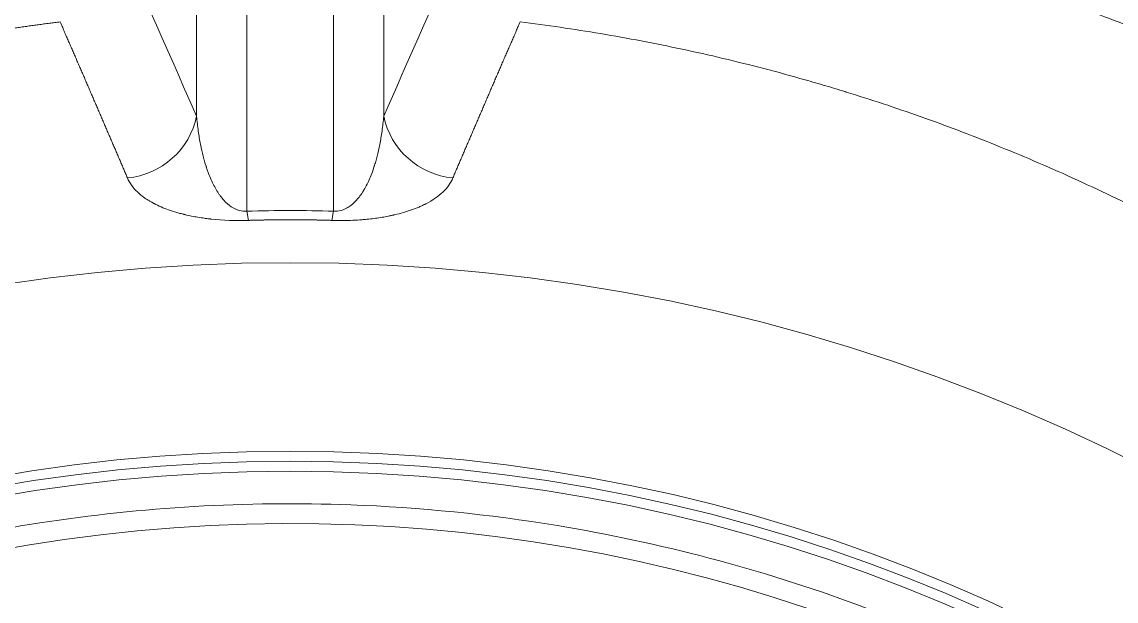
# Model space of a CAD drawing. Header units: millimetres. Extents: x 4664 to 8864, y -38 to 2932.
# Drawn here: x 8189.04 to 8207.56, y 2240.34 to 2250.14 of the extents above; entities that cross this region are included whole.
import ezdxf

# ---------------------------------------------------------------- set-up
doc = ezdxf.new("R2010")
doc.units = ezdxf.units.MM

msp = doc.modelspace()

# ---------------------------------------------------------------- linework, layer by layer
at = {"lineweight": 5}
for p, q in [((8191.995, 2260.617), (8191.995, 2248.55)), ((8195.163, 2248.55), (8195.163, 2260.617)), ((8192.847, 2246.94), (8192.847, 2260.435)), ((8194.311, 2260.435), (8194.311, 2246.94))]:
    msp.add_line(p, q, dxfattribs=at)
for radius in [31.888, 28.697, 28.528, 28.358]:
    msp.add_circle((8193.579, 2214.181), radius, dxfattribs=at)
msp.add_arc((8193.579, 2214.181), 27.471, 299.0561, 100.6295, dxfattribs=at)
at = {"lineweight": 5, "extrusion": (0, 0, -1)}
for centre, major_axis, ratio, start_param, end_param in [((8190.718, 2248.786), (1.195, 0.527), 0.983038, 0.606425, 1.898438), ((8196.44, 2248.786), (-1.195, 0.527), 0.983038, 4.384748, 5.67676), ((8193.579, 2220.981), (0, 25.97), 0.952222, 6.253566, 6.312805), ((8192.847, 2248.07), (-0.041, 1.305), 0.053788, 3.316381, 3.666029), ((8194.311, 2248.07), (0.041, 1.305), 0.053788, 2.617157, 2.966804)]:
    msp.add_ellipse(centre, major_axis=major_axis, ratio=ratio, start_param=start_param, end_param=end_param, dxfattribs=at)
at = {"lineweight": 5}
for points, knots in [([(8189.595, 2252.518), (8189.129, 2252.471), (8188.198, 2252.359), (8186.808, 2252.142), (8185.884, 2251.964), (8185.193, 2251.818), (8184.963, 2251.767), (8184.618, 2251.688), (8184.445, 2251.647), (8184.244, 2251.598), (8184.144, 2251.574), (8184.093, 2251.561), (8184.068, 2251.555), (8184.056, 2251.552), (8184.049, 2251.55), (8184.046, 2251.549), (8184.045, 2251.549), (8184.044, 2251.549), (8184.044, 2251.549), (8184.043, 2251.549), (8183.593, 2251.437), (8182.697, 2251.196), (8181.363, 2250.788), (8180.039, 2250.331), (8179.163, 2249.993), (8178.727, 2249.816)], [0, 0, 0, 0, 0.125, 0.25, 0.375, 0.375, 0.4375, 0.4375, 0.46875, 0.484375, 0.492187, 0.496094, 0.498047, 0.499023, 0.499512, 0.499756, 0.499878, 0.499939, 0.499939, 0.5, 0.5, 0.625, 0.75, 0.875, 1, 1, 1, 1]), ([(8208.431, 2249.816), (8207.995, 2249.993), (8207.118, 2250.331), (8205.793, 2250.789), (8204.903, 2251.061), (8204.233, 2251.253), (8204.009, 2251.315), (8203.673, 2251.405), (8203.504, 2251.45), (8203.308, 2251.5), (8203.209, 2251.525), (8203.16, 2251.537), (8203.135, 2251.544), (8203.123, 2251.547), (8203.117, 2251.548), (8203.114, 2251.549), (8203.112, 2251.549), (8203.112, 2251.549), (8203.111, 2251.55), (8203.111, 2251.55), (8202.652, 2251.664), (8201.732, 2251.876), (8200.348, 2252.143), (8198.958, 2252.359), (8198.029, 2252.471), (8197.563, 2252.518)], [0, 0, 0, 0, 0.125, 0.25, 0.375, 0.375, 0.4375, 0.4375, 0.46875, 0.484375, 0.492187, 0.496094, 0.498047, 0.499023, 0.499512, 0.499756, 0.499878, 0.499939, 0.499939, 0.5, 0.5, 0.625, 0.75, 0.875, 1, 1, 1, 1]), ([(8179.012, 2246.869), (8179.02, 2246.873), (8179.036, 2246.881), (8179.06, 2246.894), (8179.084, 2246.906), (8179.108, 2246.918), (8179.131, 2246.93), (8179.155, 2246.942), (8179.179, 2246.954), (8179.203, 2246.966), (8179.227, 2246.978), (8179.251, 2246.99), (8179.275, 2247.001), (8179.299, 2247.013), (8179.323, 2247.025), (8179.347, 2247.037), (8179.371, 2247.049), (8179.395, 2247.06), (8179.418, 2247.072), (8179.442, 2247.084), (8179.466, 2247.095), (8179.49, 2247.107), (8179.514, 2247.119), (8179.538, 2247.13), (8179.561, 2247.142), (8179.585, 2247.153), (8179.609, 2247.165), (8179.633, 2247.176), (8179.656, 2247.188), (8179.68, 2247.199), (8179.704, 2247.21), (8179.728, 2247.222), (8179.751, 2247.233), (8179.775, 2247.244), (8179.799, 2247.256), (8179.823, 2247.267), (8179.846, 2247.278), (8179.87, 2247.289), (8179.894, 2247.3), (8179.917, 2247.311), (8179.941, 2247.322), (8179.964, 2247.334), (8179.988, 2247.345), (8180.012, 2247.356), (8180.035, 2247.367), (8180.059, 2247.378), (8180.082, 2247.388), (8180.106, 2247.399), (8180.13, 2247.41), (8180.153, 2247.421), (8180.177, 2247.432), (8180.2, 2247.443), (8180.224, 2247.453), (8180.247, 2247.464), (8180.271, 2247.475), (8180.294, 2247.486), (8180.318, 2247.496), (8180.341, 2247.507), (8180.365, 2247.517), (8180.388, 2247.528), (8180.411, 2247.539), (8180.435, 2247.549), (8180.458, 2247.56), (8180.482, 2247.57), (8180.505, 2247.581), (8180.528, 2247.591), (8180.552, 2247.601), (8180.575, 2247.612), (8180.599, 2247.622), (8180.622, 2247.632), (8180.645, 2247.643), (8180.669, 2247.653), (8180.692, 2247.663), (8180.715, 2247.673), (8180.738, 2247.683), (8180.762, 2247.694), (8180.785, 2247.704), (8180.808, 2247.714), (8180.831, 2247.724), (8180.855, 2247.734), (8180.878, 2247.744), (8180.901, 2247.754), (8180.924, 2247.764), (8180.947, 2247.774), (8180.97, 2247.784), (8180.994, 2247.794), (8181.017, 2247.804), (8181.04, 2247.813), (8181.063, 2247.823), (8181.086, 2247.833), (8181.109, 2247.843), (8181.132, 2247.852), (8181.155, 2247.862), (8181.178, 2247.872), (8181.201, 2247.881), (8181.224, 2247.891), (8181.247, 2247.901), (8181.27, 2247.91), (8181.293, 2247.92), (8181.316, 2247.929), (8181.339, 2247.939), (8181.362, 2247.948), (8181.385, 2247.958), (8181.408, 2247.967), (8181.431, 2247.977), (8181.454, 2247.986), (8181.477, 2247.995), (8181.5, 2248.005), (8181.691, 2248.082), (8182.05, 2248.225), (8182.579, 2248.424), (8183.105, 2248.611), (8183.629, 2248.788), (8183.994, 2248.905), (8184.199, 2248.968), (8184.246, 2248.982), (8184.293, 2248.997), (8184.34, 2249.011), (8184.388, 2249.025), (8184.435, 2249.039), (8184.482, 2249.053), (8184.529, 2249.067), (8184.576, 2249.081), (8184.623, 2249.095), (8184.669, 2249.109), (8184.716, 2249.122), (8184.763, 2249.136), (8184.81, 2249.15), (8184.857, 2249.163), (8184.904, 2249.176), (8184.951, 2249.19), (8184.998, 2249.203), (8185.045, 2249.216), (8185.092, 2249.229), (8185.139, 2249.242), (8185.186, 2249.255), (8185.233, 2249.267), (8185.28, 2249.28), (8185.327, 2249.293), (8185.374, 2249.305), (8185.421, 2249.318), (8185.467, 2249.33), (8185.514, 2249.342), (8185.561, 2249.355), (8185.608, 2249.367), (8185.655, 2249.379), (8185.702, 2249.391), (8185.749, 2249.403), (8185.795, 2249.415), (8185.842, 2249.427), (8185.889, 2249.438), (8185.936, 2249.45), (8185.983, 2249.461), (8186.029, 2249.473), (8186.076, 2249.484), (8186.123, 2249.496), (8186.17, 2249.507), (8186.216, 2249.518), (8186.263, 2249.529), (8186.31, 2249.54), (8186.357, 2249.551), (8186.403, 2249.562), (8186.45, 2249.573), (8186.497, 2249.583), (8186.543, 2249.594), (8186.59, 2249.605), (8186.637, 2249.615), (8186.683, 2249.626), (8186.73, 2249.636), (8186.777, 2249.646), (8186.823, 2249.656), (8186.87, 2249.666), (8186.917, 2249.676), (8186.963, 2249.686), (8187.01, 2249.696), (8187.056, 2249.706), (8187.103, 2249.716), (8187.149, 2249.726), (8187.196, 2249.735), (8187.242, 2249.745), (8187.289, 2249.754), (8187.335, 2249.763), (8187.382, 2249.773), (8187.428, 2249.782), (8187.475, 2249.791), (8187.521, 2249.8), (8187.568, 2249.809), (8187.614, 2249.818), (8187.66, 2249.827), (8187.707, 2249.836), (8187.753, 2249.844), (8187.799, 2249.853), (8187.846, 2249.862), (8187.892, 2249.87), (8187.938, 2249.878), (8187.985, 2249.887), (8188.031, 2249.895), (8188.077, 2249.903), (8188.123, 2249.911), (8188.17, 2249.919), (8188.216, 2249.927), (8188.262, 2249.935), (8188.308, 2249.943), (8188.354, 2249.951), (8188.401, 2249.958), (8188.447, 2249.966), (8188.493, 2249.974), (8188.539, 2249.981), (8188.585, 2249.988), (8188.631, 2249.996), (8188.677, 2250.003), (8188.723, 2250.01), (8188.769, 2250.017), (8188.815, 2250.024), (8188.861, 2250.031), (8188.907, 2250.038), (8188.953, 2250.045), (8188.999, 2250.052), (8189.045, 2250.058), (8189.091, 2250.065), (8189.137, 2250.072), (8189.183, 2250.078), (8189.228, 2250.084), (8189.274, 2250.091), (8189.32, 2250.097), (8189.366, 2250.103), (8189.412, 2250.109), (8189.457, 2250.115), (8189.503, 2250.121), (8189.549, 2250.127), (8189.595, 2250.133), (8189.64, 2250.139), (8189.671, 2250.143), (8189.686, 2250.144)], [0, 0, 0, 0, 0.002443, 0.004884, 0.007322, 0.009759, 0.012193, 0.014626, 0.017056, 0.019484, 0.02191, 0.024334, 0.026756, 0.029176, 0.031594, 0.03401, 0.036423, 0.038835, 0.041244, 0.043651, 0.046056, 0.048459, 0.05086, 0.053259, 0.055656, 0.058051, 0.060443, 0.062834, 0.065222, 0.067608, 0.069992, 0.072374, 0.074754, 0.077132, 0.079508, 0.081882, 0.084253, 0.086623, 0.08899, 0.091356, 0.093719, 0.09608, 0.098439, 0.100796, 0.103151, 0.105503, 0.107854, 0.110202, 0.112549, 0.114893, 0.117235, 0.119576, 0.121914, 0.12425, 0.126583, 0.128915, 0.131245, 0.133572, 0.135898, 0.138221, 0.140542, 0.142861, 0.145179, 0.147493, 0.149806, 0.152117, 0.154426, 0.156732, 0.159037, 0.161339, 0.163639, 0.165938, 0.168234, 0.170528, 0.172819, 0.175109, 0.177397, 0.179682, 0.181966, 0.184247, 0.186527, 0.188804, 0.191079, 0.193352, 0.195623, 0.197891, 0.200158, 0.202423, 0.204685, 0.206946, 0.209204, 0.21146, 0.213714, 0.215966, 0.218216, 0.220464, 0.22271, 0.224953, 0.227195, 0.229434, 0.231671, 0.233907, 0.23614, 0.238371, 0.2406, 0.242826, 0.245051, 0.247274, 0.249494, 0.300775, 0.351418, 0.401426, 0.4508, 0.499541, 0.503925, 0.508305, 0.512683, 0.517057, 0.521428, 0.525796, 0.530161, 0.534523, 0.538882, 0.543237, 0.54759, 0.551939, 0.556286, 0.560629, 0.564969, 0.569306, 0.573641, 0.577972, 0.582299, 0.586624, 0.590946, 0.595265, 0.59958, 0.603893, 0.608203, 0.612509, 0.616812, 0.621113, 0.62541, 0.629704, 0.633996, 0.638284, 0.642569, 0.646851, 0.65113, 0.655406, 0.659679, 0.663949, 0.668216, 0.67248, 0.676741, 0.680999, 0.685254, 0.689506, 0.693754, 0.698, 0.702243, 0.706483, 0.71072, 0.714954, 0.719184, 0.723412, 0.727637, 0.731859, 0.736078, 0.740294, 0.744507, 0.748717, 0.752924, 0.757128, 0.761329, 0.765527, 0.769722, 0.773914, 0.778103, 0.782289, 0.786472, 0.790653, 0.79483, 0.799004, 0.803176, 0.807344, 0.81151, 0.815673, 0.819832, 0.823989, 0.828143, 0.832294, 0.836442, 0.840587, 0.844729, 0.848868, 0.853005, 0.857138, 0.861269, 0.865396, 0.869521, 0.873643, 0.877762, 0.881878, 0.885991, 0.890101, 0.894209, 0.898313, 0.902415, 0.906514, 0.91061, 0.914703, 0.918793, 0.92288, 0.926965, 0.931046, 0.935125, 0.939201, 0.943274, 0.947344, 0.951412, 0.955476, 0.959538, 0.963597, 0.967653, 0.971706, 0.975757, 0.979804, 0.983849, 0.987891, 0.99193, 0.995966, 1, 1, 1, 1]), ([(8189.686, 2250.144), (8189.697, 2250.118), (8189.72, 2250.067), (8189.753, 2249.989), (8189.787, 2249.911), (8189.821, 2249.834), (8189.854, 2249.757), (8189.888, 2249.68), (8189.921, 2249.603), (8189.954, 2249.526), (8189.987, 2249.449), (8190.021, 2249.373), (8190.054, 2249.296), (8190.087, 2249.22), (8190.119, 2249.144), (8190.152, 2249.068), (8190.185, 2248.992), (8190.218, 2248.916), (8190.25, 2248.841), (8190.283, 2248.765), (8190.315, 2248.69), (8190.348, 2248.615), (8190.38, 2248.54), (8190.412, 2248.465), (8190.444, 2248.39), (8190.476, 2248.316), (8190.508, 2248.241), (8190.54, 2248.167), (8190.572, 2248.093), (8190.604, 2248.019), (8190.636, 2247.945), (8190.667, 2247.871), (8190.699, 2247.797), (8190.73, 2247.724), (8190.762, 2247.651), (8190.793, 2247.577), (8190.814, 2247.529), (8190.824, 2247.504)], [0, 0, 0, 0, 0.029594, 0.059127, 0.088601, 0.118014, 0.147367, 0.17666, 0.205893, 0.235066, 0.264179, 0.293231, 0.322223, 0.351156, 0.380028, 0.40884, 0.437592, 0.466283, 0.494915, 0.523486, 0.551998, 0.580449, 0.60884, 0.637171, 0.665441, 0.693652, 0.721803, 0.749893, 0.777923, 0.805893, 0.833803, 0.861653, 0.889443, 0.917172, 0.944842, 0.972451, 1, 1, 1, 1]), ([(8196.334, 2247.504), (8196.344, 2247.529), (8196.365, 2247.577), (8196.396, 2247.651), (8196.428, 2247.724), (8196.459, 2247.797), (8196.491, 2247.871), (8196.522, 2247.945), (8196.554, 2248.019), (8196.586, 2248.093), (8196.618, 2248.167), (8196.65, 2248.241), (8196.681, 2248.316), (8196.714, 2248.39), (8196.746, 2248.465), (8196.778, 2248.54), (8196.81, 2248.615), (8196.843, 2248.69), (8196.875, 2248.765), (8196.908, 2248.841), (8196.94, 2248.916), (8196.973, 2248.992), (8197.006, 2249.068), (8197.038, 2249.144), (8197.071, 2249.22), (8197.104, 2249.296), (8197.137, 2249.373), (8197.17, 2249.449), (8197.204, 2249.526), (8197.237, 2249.603), (8197.27, 2249.68), (8197.304, 2249.757), (8197.337, 2249.834), (8197.371, 2249.911), (8197.405, 2249.989), (8197.438, 2250.067), (8197.461, 2250.118), (8197.472, 2250.144)], [0, 0, 0, 0, 0.027549, 0.055158, 0.082828, 0.110557, 0.138347, 0.166197, 0.194107, 0.222077, 0.250107, 0.278197, 0.306348, 0.334559, 0.362829, 0.39116, 0.419551, 0.448002, 0.476514, 0.505085, 0.533717, 0.562408, 0.59116, 0.619972, 0.648844, 0.677777, 0.706769, 0.735821, 0.764934, 0.794107, 0.82334, 0.852633, 0.881986, 0.911399, 0.940873, 0.970406, 1, 1, 1, 1]), ([(8197.472, 2250.144), (8197.924, 2250.088), (8198.378, 2250.022), (8199.292, 2249.869), (8199.751, 2249.781), (8200.673, 2249.584), (8201.135, 2249.475), (8201.831, 2249.294), (8202.063, 2249.23), (8202.412, 2249.131), (8202.586, 2249.081), (8202.789, 2249.02), (8202.891, 2248.989), (8202.942, 2248.973), (8202.968, 2248.965), (8202.98, 2248.961), (8202.987, 2248.959), (8202.99, 2248.958), (8202.991, 2248.958), (8202.992, 2248.958), (8202.993, 2248.957), (8202.993, 2248.957), (8202.993, 2248.957), (8202.993, 2248.957), (8202.993, 2248.957), (8203.405, 2248.83), (8203.823, 2248.692), (8204.668, 2248.393), (8205.094, 2248.232), (8205.955, 2247.885), (8206.39, 2247.7), (8207.264, 2247.304), (8207.704, 2247.093), (8208.146, 2246.869)], [0, 0, 0, 0, 0.125, 0.125, 0.25, 0.25, 0.375, 0.375, 0.4375, 0.4375, 0.46875, 0.484375, 0.492187, 0.496094, 0.498047, 0.499023, 0.499512, 0.499756, 0.499878, 0.499939, 0.499969, 0.499985, 0.499992, 0.499992, 0.5, 0.5, 0.625, 0.625, 0.75, 0.75, 0.875, 0.875, 1, 1, 1, 1]), ([(8192.847, 2246.94), (8192.802, 2246.936), (8192.758, 2246.941), (8192.67, 2246.966), (8192.626, 2246.987), (8192.54, 2247.045), (8192.497, 2247.082), (8192.436, 2247.149), (8192.416, 2247.174), (8192.386, 2247.214), (8192.372, 2247.234), (8192.355, 2247.26), (8192.347, 2247.273), (8192.343, 2247.28), (8192.341, 2247.283), (8192.34, 2247.285), (8192.339, 2247.286), (8192.339, 2247.286), (8192.339, 2247.286), (8192.339, 2247.286), (8192.339, 2247.286), (8192.339, 2247.286), (8192.339, 2247.286), (8192.339, 2247.286), (8192.339, 2247.286), (8192.338, 2247.286), (8192.305, 2247.341), (8192.273, 2247.403), (8192.227, 2247.507), (8192.212, 2247.543), (8192.19, 2247.6), (8192.179, 2247.63), (8192.167, 2247.665), (8192.161, 2247.683), (8192.158, 2247.692), (8192.157, 2247.697), (8192.156, 2247.699), (8192.155, 2247.7), (8192.155, 2247.701), (8192.155, 2247.701), (8192.155, 2247.701), (8192.155, 2247.701), (8192.155, 2247.701), (8192.155, 2247.701), (8192.155, 2247.701), (8192.155, 2247.701), (8192.155, 2247.701), (8192.138, 2247.754), (8192.121, 2247.812), (8192.09, 2247.935), (8192.075, 2248.002), (8192.047, 2248.143), (8192.034, 2248.218), (8192.012, 2248.377), (8192.003, 2248.461), (8191.995, 2248.55)], [0, 0, 0, 0, 0.0625, 0.0625, 0.125, 0.125, 0.1875, 0.1875, 0.21875, 0.21875, 0.234375, 0.242188, 0.246094, 0.248047, 0.249023, 0.249512, 0.249756, 0.249878, 0.249939, 0.249969, 0.249985, 0.249992, 0.249996, 0.249998, 0.249998, 0.25, 0.25, 0.375, 0.375, 0.4375, 0.4375, 0.46875, 0.484375, 0.492188, 0.496094, 0.498047, 0.499023, 0.499512, 0.499756, 0.499878, 0.499939, 0.499969, 0.499985, 0.499992, 0.499996, 0.499996, 0.5, 0.5, 0.625, 0.625, 0.75, 0.75, 0.875, 0.875, 1, 1, 1, 1]), ([(8195.163, 2248.55), (8195.155, 2248.461), (8195.146, 2248.377), (8195.123, 2248.217), (8195.111, 2248.142), (8195.083, 2248.001), (8195.068, 2247.934), (8195.044, 2247.841), (8195.036, 2247.812), (8195.024, 2247.768), (8195.017, 2247.747), (8195.01, 2247.723), (8195.006, 2247.711), (8195.004, 2247.706), (8195.003, 2247.703), (8195.003, 2247.701), (8195.003, 2247.7), (8195.002, 2247.7), (8195.002, 2247.7), (8195.002, 2247.7), (8195.002, 2247.7), (8195.002, 2247.7), (8195.002, 2247.7), (8195.002, 2247.7), (8195.002, 2247.7), (8195.002, 2247.7), (8194.975, 2247.616), (8194.946, 2247.54), (8194.9, 2247.436), (8194.884, 2247.403), (8194.86, 2247.357), (8194.847, 2247.334), (8194.833, 2247.309), (8194.826, 2247.297), (8194.822, 2247.291), (8194.82, 2247.288), (8194.819, 2247.286), (8194.819, 2247.285), (8194.819, 2247.285), (8194.818, 2247.285), (8194.818, 2247.285), (8194.818, 2247.285), (8194.818, 2247.285), (8194.818, 2247.285), (8194.818, 2247.285), (8194.818, 2247.285), (8194.818, 2247.285), (8194.818, 2247.285), (8194.781, 2247.224), (8194.741, 2247.171), (8194.66, 2247.081), (8194.618, 2247.044), (8194.532, 2246.987), (8194.488, 2246.966), (8194.4, 2246.941), (8194.355, 2246.936), (8194.311, 2246.94)], [0, 0, 0, 0, 0.125, 0.125, 0.25, 0.25, 0.375, 0.375, 0.4375, 0.4375, 0.46875, 0.484375, 0.492187, 0.496094, 0.498047, 0.499023, 0.499512, 0.499756, 0.499878, 0.499939, 0.499969, 0.499985, 0.499992, 0.499996, 0.499996, 0.5, 0.5, 0.625, 0.625, 0.6875, 0.6875, 0.71875, 0.734375, 0.742187, 0.746094, 0.748047, 0.749023, 0.749512, 0.749756, 0.749878, 0.749939, 0.749969, 0.749985, 0.749992, 0.749996, 0.749998, 0.749998, 0.75, 0.75, 0.8125, 0.8125, 0.875, 0.875, 0.9375, 0.9375, 1, 1, 1, 1]), ([(8190.824, 2247.504), (8190.843, 2247.461), (8190.889, 2247.378), (8190.988, 2247.264), (8191.073, 2247.195), (8191.144, 2247.146), (8191.182, 2247.122), (8191.228, 2247.095), (8191.252, 2247.082), (8191.264, 2247.075), (8191.271, 2247.072), (8191.274, 2247.07), (8191.275, 2247.07), (8191.276, 2247.069), (8191.276, 2247.069), (8191.277, 2247.069), (8191.277, 2247.069), (8191.277, 2247.069), (8191.277, 2247.069), (8191.277, 2247.069), (8191.277, 2247.069), (8191.277, 2247.069), (8191.352, 2247.029), (8191.434, 2246.994), (8191.566, 2246.947), (8191.612, 2246.932), (8191.683, 2246.912), (8191.719, 2246.902), (8191.762, 2246.891), (8191.784, 2246.886), (8191.795, 2246.883), (8191.801, 2246.882), (8191.804, 2246.881), (8191.805, 2246.881), (8191.806, 2246.88), (8191.806, 2246.88), (8191.806, 2246.88), (8191.806, 2246.88), (8191.806, 2246.88), (8191.806, 2246.88), (8191.806, 2246.88), (8191.806, 2246.88), (8191.875, 2246.864), (8191.945, 2246.85), (8192.054, 2246.832), (8192.109, 2246.824), (8192.175, 2246.815), (8192.208, 2246.811), (8192.225, 2246.809), (8192.233, 2246.808), (8192.237, 2246.808), (8192.239, 2246.808), (8192.24, 2246.808), (8192.241, 2246.808), (8192.241, 2246.808), (8192.241, 2246.808), (8192.241, 2246.808), (8192.241, 2246.808), (8192.241, 2246.808), (8192.241, 2246.808), (8192.447, 2246.785), (8192.658, 2246.778), (8192.874, 2246.785)], [0, 0, 0, 0, 0.125, 0.25, 0.375, 0.375, 0.4375, 0.46875, 0.484375, 0.492188, 0.496094, 0.498047, 0.499023, 0.499512, 0.499756, 0.499878, 0.499939, 0.499969, 0.499985, 0.499992, 0.499992, 0.5, 0.5, 0.625, 0.625, 0.6875, 0.6875, 0.71875, 0.734375, 0.742188, 0.746094, 0.748047, 0.749023, 0.749512, 0.749756, 0.749878, 0.749939, 0.749969, 0.749985, 0.749992, 0.749992, 0.75, 0.75, 0.8125, 0.8125, 0.84375, 0.859375, 0.867188, 0.871094, 0.873047, 0.874023, 0.874512, 0.874756, 0.874878, 0.874939, 0.874969, 0.874985, 0.874992, 0.874992, 0.875, 0.875, 1, 1, 1, 1]), ([(8194.284, 2246.785), (8194.391, 2246.781), (8194.497, 2246.781), (8194.655, 2246.787), (8194.733, 2246.791), (8194.823, 2246.798), (8194.868, 2246.803), (8194.891, 2246.805), (8194.902, 2246.806), (8194.908, 2246.807), (8194.91, 2246.807), (8194.912, 2246.807), (8194.912, 2246.807), (8194.913, 2246.807), (8194.913, 2246.807), (8194.913, 2246.807), (8194.913, 2246.807), (8194.913, 2246.807), (8194.913, 2246.807), (8194.989, 2246.815), (8195.064, 2246.825), (8195.172, 2246.843), (8195.226, 2246.853), (8195.287, 2246.866), (8195.318, 2246.873), (8195.333, 2246.876), (8195.34, 2246.878), (8195.344, 2246.879), (8195.346, 2246.879), (8195.347, 2246.879), (8195.347, 2246.879), (8195.348, 2246.879), (8195.348, 2246.879), (8195.348, 2246.879), (8195.348, 2246.879), (8195.348, 2246.879), (8195.348, 2246.879), (8195.449, 2246.903), (8195.544, 2246.93), (8195.677, 2246.977), (8195.719, 2246.994), (8195.781, 2247.02), (8195.811, 2247.034), (8195.845, 2247.05), (8195.862, 2247.059), (8195.87, 2247.063), (8195.874, 2247.065), (8195.876, 2247.066), (8195.878, 2247.067), (8195.878, 2247.067), (8195.878, 2247.067), (8195.878, 2247.067), (8195.878, 2247.067), (8195.879, 2247.067), (8195.879, 2247.067), (8195.879, 2247.067), (8195.879, 2247.067), (8195.936, 2247.097), (8196.04, 2247.159), (8196.169, 2247.263), (8196.268, 2247.377), (8196.315, 2247.461), (8196.334, 2247.504)], [0, 0, 0, 0, 0.0625, 0.0625, 0.09375, 0.109375, 0.117187, 0.121094, 0.123047, 0.124023, 0.124512, 0.124756, 0.124878, 0.124939, 0.124969, 0.124985, 0.124992, 0.124992, 0.125, 0.125, 0.1875, 0.1875, 0.21875, 0.234375, 0.242187, 0.246094, 0.248047, 0.249023, 0.249512, 0.249756, 0.249878, 0.249939, 0.249969, 0.249985, 0.249992, 0.249992, 0.25, 0.25, 0.375, 0.375, 0.4375, 0.4375, 0.46875, 0.484375, 0.492187, 0.496094, 0.498047, 0.499023, 0.499512, 0.499756, 0.499878, 0.499939, 0.499969, 0.499985, 0.499992, 0.499992, 0.5, 0.5, 0.625, 0.75, 0.875, 1, 1, 1, 1]), ([(8192.874, 2246.785), (8192.879, 2246.785), (8192.89, 2246.785), (8192.905, 2246.786), (8192.92, 2246.786), (8192.936, 2246.787), (8192.951, 2246.787), (8192.966, 2246.787), (8192.982, 2246.788), (8192.997, 2246.788), (8193.012, 2246.789), (8193.028, 2246.789), (8193.043, 2246.789), (8193.058, 2246.79), (8193.074, 2246.79), (8193.089, 2246.79), (8193.104, 2246.791), (8193.119, 2246.791), (8193.135, 2246.791), (8193.15, 2246.792), (8193.165, 2246.792), (8193.181, 2246.792), (8193.196, 2246.793), (8193.211, 2246.793), (8193.227, 2246.793), (8193.242, 2246.793), (8193.257, 2246.793), (8193.273, 2246.794), (8193.288, 2246.794), (8193.303, 2246.794), (8193.319, 2246.794), (8193.334, 2246.794), (8193.349, 2246.795), (8193.365, 2246.795), (8193.38, 2246.795), (8193.395, 2246.795), (8193.41, 2246.795), (8193.426, 2246.795), (8193.441, 2246.795), (8193.456, 2246.795), (8193.472, 2246.796), (8193.487, 2246.796), (8193.502, 2246.796), (8193.518, 2246.796), (8193.533, 2246.796), (8193.548, 2246.796), (8193.564, 2246.796), (8193.584, 2246.796), (8193.61, 2246.796), (8193.64, 2246.796), (8193.671, 2246.796), (8193.701, 2246.795), (8193.732, 2246.795), (8193.763, 2246.795), (8193.793, 2246.795), (8193.824, 2246.794), (8193.855, 2246.794), (8193.885, 2246.794), (8193.916, 2246.793), (8193.947, 2246.793), (8193.977, 2246.792), (8194.008, 2246.792), (8194.038, 2246.791), (8194.069, 2246.79), (8194.1, 2246.79), (8194.13, 2246.789), (8194.161, 2246.788), (8194.192, 2246.787), (8194.222, 2246.787), (8194.253, 2246.786), (8194.273, 2246.785), (8194.284, 2246.785)], [0, 0, 0, 0, 0.010884, 0.021768, 0.03265, 0.043532, 0.054412, 0.065292, 0.076172, 0.08705, 0.097928, 0.108805, 0.119681, 0.130556, 0.141431, 0.152305, 0.163178, 0.174051, 0.184923, 0.195794, 0.206665, 0.217535, 0.228405, 0.239274, 0.250142, 0.26101, 0.271878, 0.282745, 0.293611, 0.304477, 0.315342, 0.326207, 0.337072, 0.347936, 0.3588, 0.369663, 0.380526, 0.391389, 0.402251, 0.413113, 0.423975, 0.434837, 0.445698, 0.456559, 0.467419, 0.47828, 0.48914, 0.5, 0.52172, 0.543441, 0.565163, 0.586887, 0.608611, 0.630337, 0.652064, 0.673793, 0.695523, 0.717256, 0.73899, 0.760726, 0.782465, 0.804206, 0.825949, 0.847695, 0.869444, 0.891196, 0.91295, 0.934708, 0.956468, 0.978232, 1, 1, 1, 1]), ([(8181.913, 2239.424), (8181.443, 2239.207), (8180.454, 2238.717), (8178.482, 2237.586), (8176.562, 2236.23), (8173.898, 2233.939), (8171.529, 2231.321), (8168.957, 2227.359), (8167.525, 2224.13), (8166.682, 2221.319), (8166.019, 2218.459), (8165.722, 2215.53), (8165.841, 2210.833), (8166.594, 2206.775), (8168.525, 2201.843), (8170.316, 2198.796), (8172.831, 2195.544), (8175.324, 2193.047), (8178.652, 2190.629), (8181.746, 2188.933), (8186.134, 2187.206), (8190.769, 2186.34), (8195.468, 2186.361), (8198.382, 2186.746), (8201.812, 2187.534), (8204.576, 2188.55), (8207.701, 2190.174), (8209.675, 2191.45), (8212.438, 2193.634), (8214.906, 2196.152), (8217.623, 2199.977), (8219.965, 2204.702), (8221.23, 2209.869), (8221.515, 2215.748), (8220.86, 2220.42), (8219.132, 2225.447), (8217.467, 2228.576), (8215.087, 2231.935), (8212.697, 2234.538), (8209.464, 2237.097), (8206.948, 2238.614), (8204.834, 2239.631), (8202.096, 2240.739), (8198.672, 2241.638), (8193.99, 2242.105), (8189.874, 2241.86), (8184.678, 2240.714), (8180.353, 2238.836), (8175.991, 2235.874), (8173.427, 2233.459), (8170.433, 2229.833), (8168.342, 2226.265), (8166.572, 2221.29), (8165.929, 2217.822), (8165.693, 2213.722), (8165.938, 2210.198), (8166.864, 2206.195), (8168.085, 2202.887), (8169.989, 2199.233), (8172.442, 2195.929), (8175.795, 2192.649), (8179.151, 2190.269), (8183.358, 2188.193), (8187.287, 2186.971), (8192.486, 2186.224), (8196.822, 2186.412), (8199.952, 2187.1), (8200.719, 2187.304)], [0, 0, 0, 0, 0.006314, 0.013403, 0.02746, 0.034433, 0.055153, 0.06884, 0.089355, 0.096186, 0.103009, 0.123487, 0.130312, 0.157651, 0.171295, 0.19176, 0.198582, 0.219083, 0.232739, 0.246379, 0.260023, 0.287433, 0.301147, 0.314851, 0.3217, 0.342232, 0.349066, 0.362718, 0.36954, 0.389996, 0.403578, 0.423785, 0.450318, 0.463364, 0.489074, 0.501707, 0.520457, 0.526663, 0.545233, 0.557589, 0.569977, 0.576192, 0.58243, 0.601358, 0.614143, 0.633596, 0.646759, 0.673678, 0.68739, 0.708264, 0.715298, 0.743767, 0.758145, 0.779887, 0.787177, 0.809164, 0.823878, 0.838617, 0.853388, 0.875637, 0.890481, 0.912656, 0.927319, 0.949033, 0.963265, 0.990966, 1, 1, 1, 1])]:
    msp.add_open_spline(points, degree=3, knots=knots, dxfattribs=at)
for points in [[(8191.995, 2248.55), (8191.606, 2249.433), (8191.215, 2250.311), (8190.825, 2251.187)], [(8196.333, 2251.187), (8195.942, 2250.311), (8195.552, 2249.433), (8195.163, 2248.55)]]:
    msp.add_open_spline(points, degree=3, dxfattribs=at)

doc.saveas('drawing.dxf')
